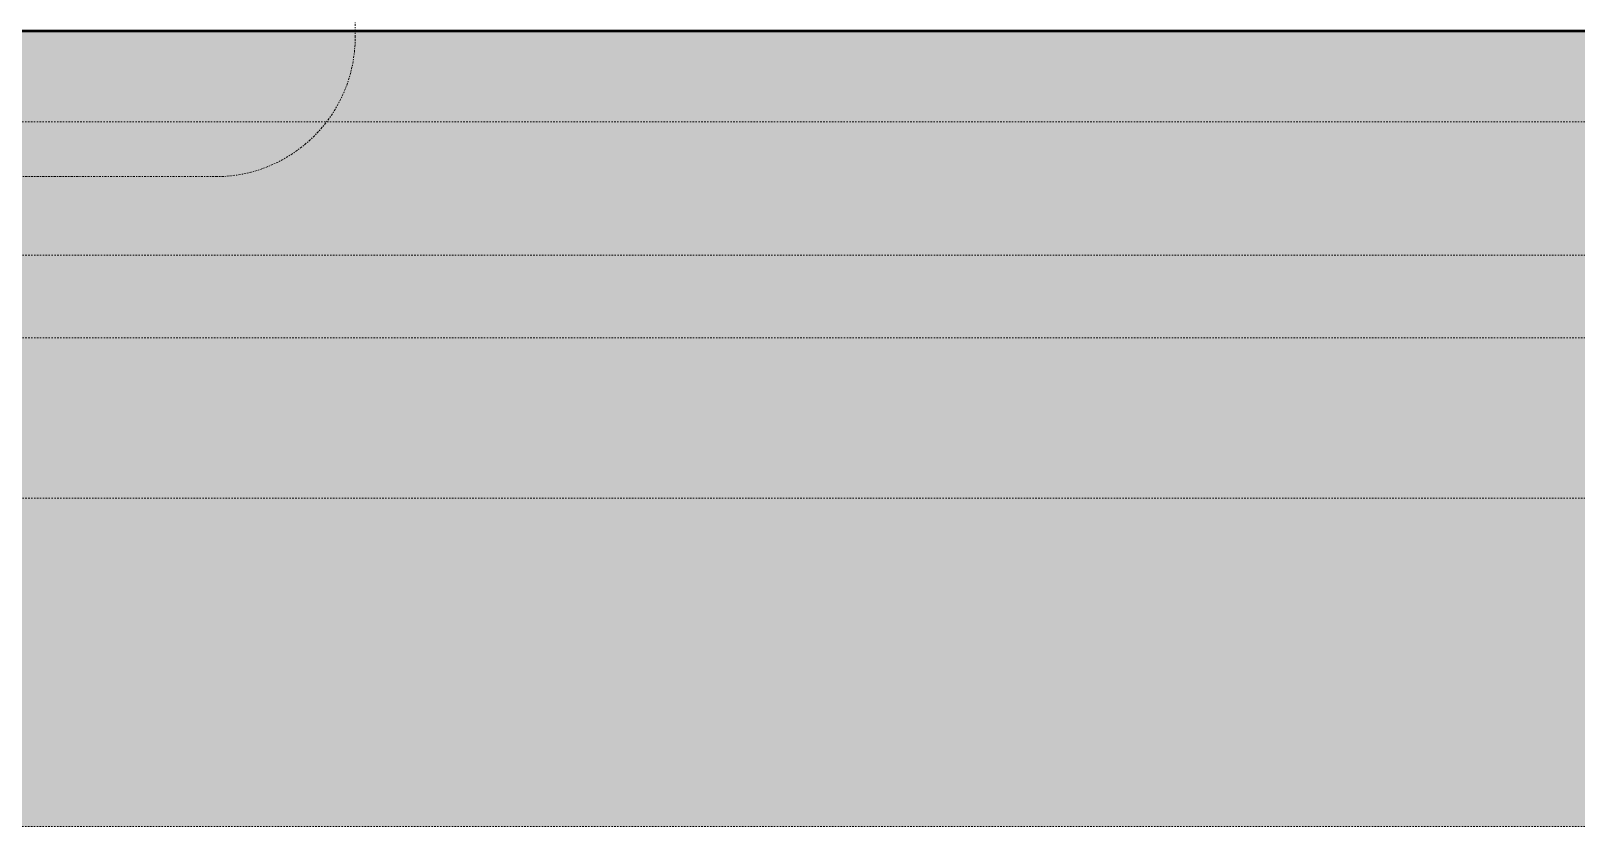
# Model space of a CAD drawing. Header units: inches. Extents: x 1814 to 6957, y -360 to 681.
# Drawn here: x 5346.3 to 5479.4, y -206.5 to -138 of the extents above; entities that cross this region are included whole.
import ezdxf

# ---------------------------------------------------------------- set-up
doc = ezdxf.new("R2010")
doc.units = ezdxf.units.IN
doc.header["$MEASUREMENT"] = 0
doc.linetypes.add('Aligning Line 1_8_', pattern=[0.25, 0.125, -0.125])
doc.linetypes.add('Dash Dot 3_16_', pattern=[0.3125, 0.1875, -0.0625, 0, -0.0625])
for name, color, linetype, lineweight in [('0-7', 50, 'Continuous', 5), ('A-ANNO-SYMB-1', 150, 'Dash Dot 3_16_', 9), ('C-TOPO', 7, 'Continuous', 9), ('C-TOPO-1', 90, 'Continuous', 50), ('C-TOPO-2', 250, 'Continuous', 9), ('G-ANNO-SYMB', 111, 'Aligning Line 1_8_', 9), ('G-ANNO-SYMB-1', 191, 'Aligning Line 1_8_', 9), ('G-ANNO-SYMB-2', 147, 'Aligning Line 1_8_', 9)]:
    doc.layers.add(name, color=color, linetype=linetype, lineweight=lineweight)

# ---------------------------------------------------------------- blocks, each defined once
blk = doc.blocks.new('CTR - 2nd Phase_rvt-2-SECTION _ CENTER LOOKING EAST')
at = {"layer": 'G-ANNO-SYMB-1'}
blk.add_line((-1910.94, -164.42), (-4072.05, -164.42), dxfattribs=at)
blk = doc.blocks.new('CTR  - Topography_rvt-2-SECTION _ CENTER LOOKING EAST')
at = {"layer": 'C-TOPO'}
h = blk.add_hatch(dxfattribs=at)
h.set_pattern_fill('FP_71', color=256, style=0, pattern_type=2)
h.set_pattern_definition([(0, (-1688.897, 68.768), (24, 24), [24, -24]), (0, (-1688.897, 77.768), (24, 24), [24, -24]), (0, (-1688.897, 86.768), (24, 24), [24, -24]), (90, (-1685.897, 89.768), (-24, 24), [24, -24]), (90, (-1676.897, 89.768), (-24, 24), [24, -24]), (90, (-1667.897, 89.768), (-24, 24), [24, -24])])
h.paths.add_polyline_path([(-3329.17, -206.55), (-1938.32, -206.55), (-1938.32, -146), (-1949.14, -146), (-1949.14, -138.01), (-3813.32, -138.01), (-3813.32, -146), (-3825.32, -146), (-3825.32, -206.55), (-3396.7, -206.55)], flags=0)
at = {"layer": 'C-TOPO-1'}
blk.add_line((-3549.36, -138.01), (-3203.01, -138.01), dxfattribs=at)
at = {"layer": 'C-TOPO-2'}
blk.add_line((-3549.36, -138.01), (-3203.01, -138.01), dxfattribs=at)
blk = doc.blocks.new('CTR - 1st Phase - Common Walls_rvt-2-SECTION _ CENTER LOOKING EAST')
at = {"layer": 'G-ANNO-SYMB-2'}
for p, q in [((-1910.96, -145.84), (-4071.96, -145.84)), ((-1910.94, -164.42), (-4072.05, -164.42))]:
    blk.add_line(p, q, dxfattribs=at)
blk = doc.blocks.new('CTR - 1st Phase -Stairs _ Elevators_rvt-2-SECTION _ CENTER LOOKING EAST')
at = {"layer": 'G-ANNO-SYMB-2'}
blk.add_line((-1910.96, -206.49), (-4071.96, -206.49), dxfattribs=at)

msp = doc.modelspace()

# ---------------------------------------------------------------- linework, layer by layer
at = {"layer": 'A-ANNO-SYMB-1'}
for p, q in [((5374.27, -138.55), (5374.27, 423.72)), ((5333.66, -150.55), (5362.27, -150.55))]:
    msp.add_line(p, q, dxfattribs=at)
msp.add_arc((5362.27, -138.55), 12, 270, 0, dxfattribs=at)
at = {"layer": 'G-ANNO-SYMB'}
for p, q in [((6835.98, -157.31), (4674.88, -157.31)), ((6835.98, -178.24), (4674.88, -178.24))]:
    msp.add_line(p, q, dxfattribs=at)

# ---------------------------------------------------------------- block references
at = {"layer": '0-7'}
for name in ['CTR - 2nd Phase_rvt-2-SECTION _ CENTER LOOKING EAST', 'CTR - 1st Phase - Common Walls_rvt-2-SECTION _ CENTER LOOKING EAST', 'CTR - 1st Phase -Stairs _ Elevators_rvt-2-SECTION _ CENTER LOOKING EAST', 'CTR  - Topography_rvt-2-SECTION _ CENTER LOOKING EAST']:
    msp.add_blockref(name, (8746.92, 0), dxfattribs=at)

doc.saveas('drawing.dxf')
